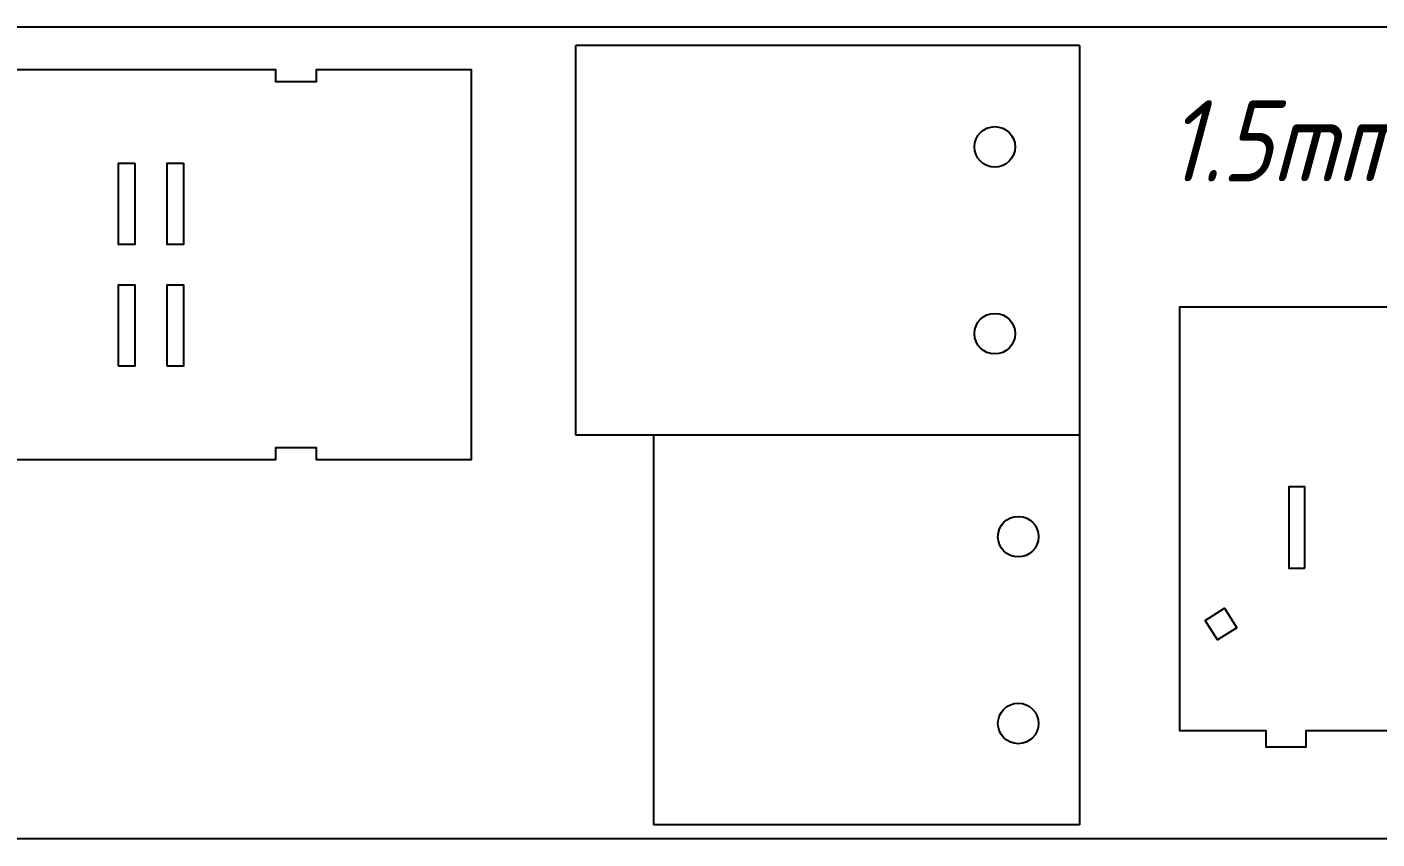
# Model space of a CAD drawing. Header units: millimetres. Extents: x 100 to 1723, y 75 to 1130.
# Drawn here: x 264.5 to 430.7, y 332.3 to 432.3 of the extents above; entities that cross this region are included whole.
import ezdxf

# ---------------------------------------------------------------- set-up
doc = ezdxf.new("R2010")
doc.units = ezdxf.units.MM
doc.layers.add('1.5mm轻木', color=30, linetype='Continuous')
doc.styles.add('工程文字', font='gbeitc.shx', dxfattribs={"bigfont": 'gbcbig.shx'})

msp = doc.modelspace()

# ---------------------------------------------------------------- linework, layer by layer
msp.add_lwpolyline([(1101.18, 432.28), (1100.7, 332.28), (100.7, 332.28), (100.7, 432.28), (1100.7, 432.28)])
at = {"layer": '1.5mm轻木'}
for p, q in [((394.11, 430.01), (332.11, 430.01)), ((332.11, 382.01), (332.11, 430.01)), ((394.11, 430.01), (394.11, 334.01)), ((394.11, 382.01), (332.11, 382.01)), ((341.7, 334.01), (341.7, 382.01)), ((394.11, 334.01), (341.7, 334.01))]:
    msp.add_line(p, q, dxfattribs=at)
msp.add_lwpolyline([(257.21, 379.01), (295.16, 379.01), (295.16, 380.51), (300.16, 380.51), (300.16, 379.01), (319.25, 379.01), (319.25, 427.01), (300.16, 427.01), (300.16, 425.51), (295.16, 425.51), (295.16, 427.01), (257.21, 427.01)], dxfattribs=at)
for points in [[(277.81, 415.51), (277.81, 405.51), (275.81, 405.51), (275.81, 415.51)], [(283.81, 415.51), (283.81, 405.51), (281.81, 405.51), (281.81, 415.51)], [(275.81, 390.51), (275.81, 400.51), (277.81, 400.51), (277.81, 390.51)], [(281.81, 390.51), (281.81, 400.51), (283.81, 400.51), (283.81, 390.51)]]:
    msp.add_lwpolyline(points, close=True, dxfattribs=at)
at = {"layer": '1.5mm轻木', "lineweight": 25}
msp.add_lwpolyline([(468.41, 397.76), (406.41, 397.76), (406.41, 345.63), (417.02, 345.63), (417.02, 343.63), (422.02, 343.63), (422.02, 345.63), (435.14, 345.63)], dxfattribs=at)
for points in [[(421.85, 365.63), (421.85, 375.63), (419.85, 375.63), (419.85, 365.63)], [(413.46, 358.3), (411.08, 356.8), (409.58, 359.19), (411.96, 360.69)]]:
    msp.add_lwpolyline(points, close=True, dxfattribs=at)
at = {"layer": '1.5mm轻木'}
for centre in [(383.67, 417.51), (383.67, 394.51), (386.56, 369.51), (386.56, 346.51)]:
    msp.add_circle(centre, 2.5, dxfattribs=at)

# ---------------------------------------------------------------- texts
at = {"layer": '1.5mm轻木', "insert": (404.77, 423.25), "char_height": 10, "attachment_point": 1, "style": '工程文字'}
msp.add_mtext_dynamic_manual_height_columns('1.5mm轻木', width=123.2202, gutter_width=12.5, heights=[23.9], dxfattribs=at)

doc.saveas('drawing.dxf')
